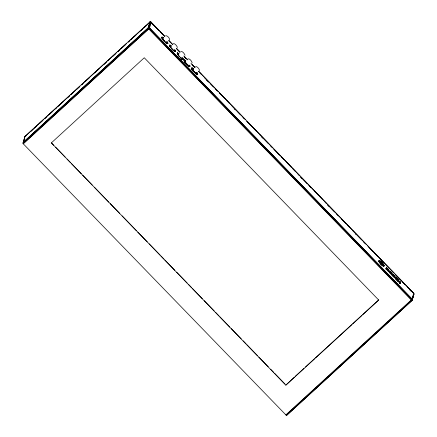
<?xml version="1.0" encoding="UTF-8"?>
<svg xmlns="http://www.w3.org/2000/svg" width="437" height="437" viewBox="0 0 437 437"><rect width="100%" height="100%" fill="white"/><g stroke="black" fill="none" stroke-linecap="round" stroke-linejoin="round"><path stroke-width="0.66" d="M162.422 37.096L162.258 38.543L162.668 38.773L163.083 37.932L162.313 37.604L162.078 38.62L161.887 37.161L163.624 37.888L162.056 37.019M169.643 45.169L169.835 46.628L169.813 45.022L171.441 46.104L169.813 45.022M177.367 52.828C177.657 54.39 177.362 54.674 177.198 52.97L178.935 53.696M192.143 62.819C191.701 61.12 189.838 58.542 187.986 58.826M199.616 70.532C199.174 68.778 197.42 66.55 195.574 66.44M287.399 414.713L286.443 415.15L285.869 414.893L23.303 143.839L23.035 143.232L23.401 142.189L148.099 27.924L149.312 27.777L412.135 299.023L412.233 300.246L411.321 299.94L148.755 28.886L148.099 27.924L149.962 21.932L150.153 22.15L149.705 22.101L24.772 136.579L24.685 137.081L26.198 135.694M413.588 293.669C413.85 296.21 414.478 292.435 413.227 293.495M183.982 59.973L184.365 61.857L184.157 59.831L185.725 60.705L185.659 61.448C184.037 60.284 184.414 61.693 184.157 59.831M192.089 69.833L191.881 67.806L193.509 68.888L191.881 67.806M383.522 265.865L383.664 264.937C382.594 263.746 380.949 260.386 379.119 261.244L379.955 262.877L382.069 265.122L383.244 265.909L383.823 265.592L383.664 264.937M162.875 38.527C161.373 38.177 162.406 38.795 162.231 37.292C161.799 38.341 164.487 41.307 162.378 38.773L161.887 37.161M177.198 52.97L177.695 54.581L177.542 53.101L178.995 53.904M192.209 69.565L191.712 67.954M383.151 264.713L382.85 264.986L382.943 264.254C383.812 265.27 381.982 264.751 382.916 264.347M170.015 46.551L170.179 45.104M169.676 45.524L170.485 47.343L170.135 46.781M184.693 62.393L184.824 61.721L184.261 60.874L184.867 61.917M192.553 70.128L192.417 69.549L195.273 72.821L194.225 72.143L194.481 72.045M170.78 46.24L170.714 45.399M177.417 53.56L177.389 54.428L177.493 54.041L178.192 54.33L178.269 53.199M23.401 142.189L24.953 136.399L23.035 143.232L148.345 28.41L149.055 28.323L411.78 299.487L411.752 300.328L286.443 415.15M23.789 141.08L23.123 143.565L148.908 28.602L411.561 299.711L411.545 300.153L286.131 415.074M24.122 139.835L24.619 137.972M51.38 142.872L285.836 385.166L378.721 300.055L144.265 57.76L51.38 142.872L53.751 145.319M149.962 21.932L148.367 27.744L148.755 28.886L23.303 143.839M150.23 21.872L148.678 27.657L148.755 28.886L149.569 27.968L151.12 22.183C150.563 22.91 150.634 21.222 150.333 22.101M150.858 21.987L148.755 28.886L150.563 21.861L150.858 22.282M285.836 385.166L294.423 377.136M380.359 263.183L382.146 265.057M380.676 262.866L380.261 263.107L380.731 262.653C379.507 263.03 379.857 259.693 380.856 262.151L382.435 264.243L380.829 262.287L380.463 262.795L380.774 262.484M382.053 264.948L382.413 264.39L380.529 262.561M382.839 264.855L382.512 265.013M388.881 270.448L388.4 270.208L388.903 271.033L388.488 271.339L385.953 268.93L386.521 267.657L388.662 269.962L388.58 270.727M385.953 268.93L386.521 267.657M386.805 269.421C390.847 273.442 384.593 265.794 388.078 270.148M398.746 281.051L398.194 281.57L397.375 280.723L397.943 279.451L398.762 280.297L398.375 280.882M397.375 280.723L397.943 279.451M398.194 281.57L398.282 281.237M398.762 280.297L398.413 280.756L398.746 280.352M398.298 281.177L399.964 283.4L400.27 283.121L399.445 282.269L399.549 281.881L397.675 280.445M399.391 281.608L399.822 281.98L400.123 281.701M400.27 283.121L400.532 282.127L398.664 280.663M399.964 283.4L400.532 282.127M413.67 293.2L412.135 299.023L411.561 299.711L285.869 414.893M287.109 414.959L412.096 300.448L413.473 295.303M407.726 287.453L413.844 293.446L412.32 299.279L411.321 299.94L412.042 300.481L413.954 294.112L413.582 293.855M382.533 263.882C386.587 269.208 379.13 263.697 378.797 260.965C380.709 260.162 384.369 264.401 383.85 266.22M191.679 69.385C192.056 66.812 192.482 69.871 192.875 70.991M413.549 294.385L413.582 293.232L395.064 274.119M185.299 62.797L184.687 61.573L188.303 65.501L187.473 64.747L186.905 64.927M163.269 39.647L163.919 40.433L163.596 40.859M171.637 48.534C169.354 45.983 173.964 50.326 172.79 49.987C169.873 46.677 174.024 51.435 175.532 51.566L175.423 50.517L174.527 49.742M178.908 56.668L179.23 56.242L178.039 55.144M185.364 62.458L186.02 63.25L185.692 63.671M193.749 71.226L193.596 71.46L193.028 70.772M382.763 265.494L383.222 265.565L383.151 265.101M383.222 265.565L383.735 264.778M380.261 263.107L379.42 261.566L380.283 261.211M379.119 261.244L379.819 260.731M379.447 260.933L381.233 263.746L383.823 265.592M169.649 39.893C169.693 38.145 167.398 35.446 165.601 35.714M169.736 46.491L169.988 45.301L169.944 46.338M191.81 69.275L192.122 68.724L193.389 69.423M177.575 54.352L177.733 52.904M184.081 61.3L184.687 60.809L184.518 59.913M192.089 69.336L192.247 67.888M184.359 61.36L184.977 61.338L185.053 60.208M412.402 299.902L411.321 299.94L412.413 299.585M379.256 260.523L379.098 260.687C379.999 262.817 381.927 265.286 384.15 265.942M389.64 272.104L390.962 273.327L391.262 273.049C390.356 270.721 388.722 272.704 390.902 273.546M390.012 271.759L390.531 272.797L391.262 273.049M24.68 136.814L33.223 128.986M34.228 128.063L43.279 119.776M44.284 118.853L69.915 95.364M70.92 94.447L79.966 86.155M81.473 84.773L106.601 61.748M107.606 60.825L116.652 52.538M117.657 51.615L126.703 43.329M128.21 41.947L150.29 21.926M30.727 131.548L33.239 129.237M34.25 128.32L36.26 126.473M39.783 123.245L42.804 120.475M44.814 118.635L46.327 117.253M49.343 114.483L52.866 111.255M55.384 108.95L56.389 108.026M58.405 106.18L59.41 105.262M60.415 104.339L62.933 102.034M67.462 97.883L69.478 96.036M70.985 94.654L72.995 92.808M76.519 89.58L79.539 86.816M81.555 84.969L83.063 83.587M85.581 81.282L89.607 77.595M94.638 72.979L96.145 71.597M97.156 70.674L99.166 68.833M103.695 64.681L106.213 62.376M107.721 60.989L109.234 59.607M112.757 56.378L115.772 53.614M117.788 51.768L119.296 50.386M121.814 48.081L125.84 44.388M128.352 42.083L129.363 41.16M131.373 39.319L132.378 38.396M133.389 37.473L135.902 35.168M140.435 31.016L142.446 29.175M143.953 27.788L145.969 25.947M23.183 142.506L148.116 28.028L149.268 27.886L412.342 299.662M23.057 142.866L148.203 28.197L149.181 28.077L411.96 299.285L411.927 300.438L286.781 415.112M378.797 260.965L379.321 260.534M378.955 260.802L379.518 260.594M378.857 261.293L379.158 261.015M378.994 261.61L379.442 261.211M379.256 261.162L379.813 260.944M379.07 261.758L379.371 261.479M379.42 261.566L379.868 261.2M379.267 261.801L379.567 261.523M380.212 260.993L379.911 261.271L380.387 261.648L380.687 261.37M380.037 261.37L380.343 261.091M379.409 262.069L379.835 261.736M379.48 262.184L379.78 261.905M380.387 261.282L380.086 261.555L379.513 261.217M379.687 262.692L380.124 262.244M379.955 262.877L380.256 262.599M380.884 262.08L381.184 261.807M380.124 262.932L380.425 262.659M381.162 261.921L380.862 262.195L382.228 263.609L382.528 263.336M380.496 262.681L380.818 262.326M380.791 262.834L381.119 262.424M380.725 263.069L381.026 262.79M380.354 263.522L380.993 262.927M380.496 263.533L380.796 263.26M381.49 262.806L381.796 262.528M381.73 262.921L382.031 262.642M381.364 263.424L382.009 262.757M380.933 264.024L381.233 263.746M381.299 263.658L381.599 263.385M380.889 264.117L381.19 263.839M381.272 263.795L381.572 263.522M381.124 264.227L381.441 263.97L381.108 264.341M382.184 263.418L382.484 263.145M381.938 264.019L382.238 263.74M381.872 264.254L382.173 263.975M381.851 264.396L382.151 264.117M382.195 264.287L382.501 264.014M382.55 264.161L382.85 263.888M382.102 264.707L382.413 264.39M381.845 265.062L382.38 264.516M382.79 264.156L383.091 263.882M382.129 265.035L382.353 264.669M382.069 265.122L382.37 264.849M382.561 264.817L382.867 264.538M382.49 265.101L383.091 264.527M382.861 265.128L383.167 264.817M382.43 265.565L382.73 265.292M382.725 265.625L383.025 265.352M382.812 265.86L383.817 264.909M382.949 265.958L383.413 265.576M383.833 265.346L383.244 265.909M383.691 265.499L383.992 265.221M383.468 266.237L383.768 265.958M383.844 265.865L384.145 265.592M383.741 266.28L384.172 265.893M386.177 268.089L386.477 267.815M386.084 268.433L386.384 268.16M386.75 267.897L386.221 267.936M385.991 268.777L386.292 268.498M386.199 269.187L386.505 268.913M386.953 268.689L387.253 268.416M387.324 268.755L386.882 269.121L387.226 268.689C388.542 269.274 387.657 269.793 387.772 270.421M386.821 269.356L387.269 268.935M387.215 269.137L386.914 269.411L387.57 270.093M386.865 269.613L387.166 269.334M387.22 269.23L387.521 268.957M386.75 269.755L387.051 269.482M387.461 269.137L386.969 269.214M387.111 269.613L387.411 269.334M387.756 268.935L387.455 269.214L388.067 269.869L388.373 269.591M387.417 269.438L387.717 269.159M387.062 269.815L387.805 269.252M387.302 269.809L387.985 269.17M387.766 269.869L387.925 269.383M387.258 270.017L388.078 269.656M387.351 270.11L387.652 269.831M387.712 269.776L388.012 269.503M387.302 270.323L387.603 270.05M387.679 269.908L388.067 269.591M387.51 270.268L387.81 269.995M387.641 270.383L387.99 269.973M387.548 270.579L388.061 270.082M388.362 270.235L388.662 269.962M387.914 270.935L388.214 270.656L388.903 271.033M388.242 271.197L388.542 270.924M388.488 271.339L388.788 271.066M388.864 271.301L389.318 270.924L390.126 271.404L392.044 273.999L391.59 274.381L390.787 273.901L389.143 272.065L389.017 271.197M388.908 271.606L389.318 270.924M389.143 272.065L389.449 271.792L389.209 271.333M389.826 271.677L390.126 271.404M389.651 272.256L390.159 271.798M389.569 272.644L390.383 271.951M390.443 272.267L390.744 271.989M389.941 272.748L390.246 272.475M390.378 272.508L390.683 272.229M390.23 273.07L390.531 272.797M390.165 273.311L390.465 273.032L392.044 273.999M390.667 272.83L390.968 272.551M390.525 273.349L391.344 272.661M390.973 273.48L391.273 273.201M390.787 273.901L391.088 273.622M391.268 274.256L391.568 273.977M392 273.693L391.59 274.381M392.519 275.146C391.246 272.857 394.371 275.168 394.687 276.255L394.382 276.534L393.939 276.239L394.24 275.96M394.687 276.255L393.136 274.851L394.6 276.883L394.152 277.195L393.442 276.67L391.749 274.709L392.049 274.431L392.59 274.791L393.797 276.075L392.344 274.037M392.464 273.999L392.044 274.316M391.836 274.764L392.382 274.228M392.022 274.889L392.322 274.611M391.956 275.015L392.552 274.518M392.207 275.01L392.508 274.736M391.749 274.709L392.289 275.07L392.59 274.791M392.819 274.747L393.12 274.469M392.213 275.354L392.819 274.873M393.224 275.949L393.497 276.348L392.442 275.299L392.748 275.02M392.978 275.184L393.278 274.911M392.552 275.758L392.858 275.485L392.049 274.431M393.284 275.201L393.584 274.922M392.825 275.774L393.131 275.501M393.426 275.632L393.732 275.354M393.666 275.605L393.966 275.332M393 276.239L393.3 275.96L394.6 276.883M393.224 276.184L393.524 275.911M393.36 276.304L393.661 276.026M393.972 275.966L394.272 275.692M393.442 276.67L393.742 276.392M393.857 276.184L394.158 275.905M394.119 276.359L394.42 276.08M394.3 277.162L394.032 276.599L394.332 276.326M394.3 276.479L394.606 276.2M393.846 277.009L394.147 276.736M394.245 276.927L394.545 276.654M394.152 277.195L394.453 276.921M397.604 279.347L395.731 277.648L397.462 279.986L397.162 280.259L396.283 279.609L394.611 277.49L395.01 276.801L397.604 279.347L397.304 279.625L395.43 277.921L396.168 279.194M394.611 277.49L395.01 276.801M395.338 276.921L394.562 277.178M394.857 277.959L395.157 277.681L394.911 277.211M395.343 277.981L395.731 277.648M395.37 278.172L395.906 277.719M395.283 278.544L395.583 278.265L395.157 277.681M395.507 278.429L396.141 277.888M396.157 278.167L396.457 277.888M395.72 278.719L396.397 278.134M396.283 278.609L396.583 278.331M395.971 278.997L396.272 278.724M396.517 278.549L396.818 278.276M395.867 279.199L396.168 278.921L397.462 279.986M396.43 278.79L396.73 278.511M396.545 278.953L396.845 278.675M396.638 279.106L396.938 278.828M396.283 279.609L397.042 278.91M396.867 279.188L396.561 279.467L397.162 280.259M396.659 279.587L397.38 278.997M396.61 279.899L396.916 279.625M396.862 279.86L397.501 279.27M396.894 280.106L397.195 279.827M397.069 280.133L397.37 279.86M397.599 279.882L397.899 279.604M398.069 279.582L397.637 279.724M397.506 280.226L397.807 279.948M397.413 280.565L397.714 280.292M397.501 280.854L397.801 280.576M398.631 280.166L398.462 280.57M397.785 281.144L398.085 280.871M398.063 281.439L398.599 280.898M398.244 281.373L398.549 281.095M295.428 376.219L303.966 368.396M305.468 367.014L314.509 358.733M315.514 357.816L351.659 324.691M352.664 323.773L361.705 315.492M362.71 314.569L378.775 299.848M398.834 281.428L399.139 281.155M398.773 281.663L399.074 281.39M399.708 281.275L399.161 281.767L398.511 281.089M399.697 281.335L399.101 282.002M399.538 281.685L399.839 281.406M399.232 282.215L399.549 281.881M399.194 282.351L399.494 282.073M399.139 282.548L399.462 282.209M399.271 282.679L399.571 282.406M400.407 281.996L400.232 282.4M399.555 282.974L399.855 282.695M400.194 282.559L400.494 282.28M400.101 282.903L400.401 282.624M399.839 283.263L400.139 282.99M400.008 283.242L400.308 282.968M162.378 38.773L162.296 37.932L163.023 38.232M165.913 43.006L167.945 43.416L167.24 41.815L166.77 41.734C168.6 45.754 162.739 40.007 161.919 37.516M169.922 45.738L170.84 45.934M169.911 46.054L170.348 46M169.807 46.349L170.217 46.3M173.303 43.662C175.144 43.339 176.783 45.885 177.466 47.453M175.532 51.566L174.079 51.244L175.701 51.419M174.363 51.304L174.805 51.107L174.582 50.375L174.019 50.681M177.477 53.538L178.4 53.74M179.192 56.335L177.477 53.871L178.334 54.041M180.891 51.495C182.732 51.173 184.37 53.718 185.048 55.281M181.655 59.279L182.366 58.908L183.256 59.219L181.224 58.809M188.287 65.725L189.871 66.369L189.527 65.195L190.04 66.227M191.876 69.133L192.706 69.314L192.783 68.183M197.6 74.35L196.153 74.028L197.77 74.203L197.234 74.268L195.71 73.274L193.105 70.586M171.949 49.518L172.413 49.261M186.293 64.326L186.736 64.031L187.473 64.747M412.233 300.246L413.932 293.735M196.35 73.279L196.3 74.153L196.35 73.279L196.967 73.126L197.497 73.301L197.77 74.203M167.906 43.055L166.442 43.088L166.262 42.673L167.666 42.515M174.199 51.096L175.663 51.063M181.754 58.897L181.573 58.482L182.142 58.176L182.366 58.908L181.787 59.17L182.661 58.613L183.256 59.219M188.544 65.905L190.008 65.872M196.273 73.88L197.732 73.848M174.226 51.369L174.281 50.495M188.571 66.178L189.478 65.921L189.784 66.031L188.423 66.047L189.871 66.369M188.44 66.287L188.839 65.998L188.626 65.299M165.394 42.624L165.88 42.482L166.874 43.181L166.459 42.908M164.547 41.247L165.372 41.936M180.683 57.744C178.192 55.816 183.36 59.645 180.35 57.788M383.522 265.286L382.391 264.718M149.918 21.959L150.257 21.85M166.737 43.187L167.945 43.416M166.606 43.296L167.049 43.099L166.83 42.373M196.437 74.088L197.202 73.902L196.967 73.126M174.582 50.375L175.423 50.517M182.142 58.176L182.977 58.323L183.218 58.864M182.721 59.285L180.962 58.318L183.087 59.366M188.172 65.359L185.867 63.485M195.202 72.728L196.016 73.7L197.016 74.066L197.513 74.011L196.858 72.531L197.497 73.301M166.617 43.148L167.775 43.558M182.742 58.192L182.841 59.159L181.639 59.044L182.054 58.995L181.508 57.755M173.942 50.916L174.986 51.238L174.893 50.342M182.229 58.973L182.688 58.919L182.453 58.143M184.283 61.049L185.496 61.721M189.013 65.976L189.478 65.921L189.237 65.146M188.718 65.965L189.15 65.911L188.926 65.184M173.636 50.49L173.959 50.692L173.128 49.944M182.344 57.547L182.977 58.323M181.77 58.716L182.185 58.99L181.197 58.29M188.555 65.725L189.505 66.293M166.918 43.165L167.682 43.219L167.032 41.739M174.674 51.173L175.439 51.227L174.789 49.747M379.212 260.867L379.518 261.009M166.694 43.001L167.409 43.476M196.284 73.7L197.234 74.268M196.016 73.7L196.879 73.891L196.311 72.597M163.919 40.433L164.656 41.253M179.23 56.242L179.951 57.023M185.982 63.223L186.757 64.064M185.78 60.912L184.327 60.104L184.294 60.847M185.758 61.169L184.267 60.541L184.824 62.152M184.769 61.584L185.277 61.961M193.487 69.144L192.138 68.396L192.012 69.122M187.981 65.299L188.795 65.818M150.803 22.025L151.12 22.183M172.79 49.987L173.402 50.517M175.166 51.484L174.21 50.916L174.631 51.189M387.881 269.553L387.231 268.662L386.931 268.935L387.624 269.662M388.214 270.656L386.253 268.657M151.098 22.145L164.886 36.397M168.666 40.28L172.959 44.727M176.264 48.125L180.082 52.079M183.862 55.963L187.659 59.885M190.985 63.316L195.257 67.73M198.578 71.16L413.686 293.232M151.011 22.178L164.776 36.397M169.053 40.805L172.375 44.235M176.652 48.649L179.973 52.079M184.245 56.493L187.096 59.432M191.843 64.332L194.694 67.276M198.491 71.193L218.434 91.781M219.385 92.764L245.496 119.722M246.921 121.191L273.038 148.148M273.988 149.132L300.099 176.089M301.049 177.067L366.572 244.709M367.522 245.687L394.114 273.136M151.333 22.773L158.926 30.617M160.827 32.578L162.728 34.534M168.9 40.909L170.326 42.378M176.969 49.239L179.82 52.183M184.092 56.591L185.993 58.553M192.641 65.413L194.541 67.374M199.288 72.28L201.659 74.727M204.511 77.671L209.257 82.571M210.208 83.549L213.529 86.985M215.43 88.946L217.331 90.901M219.702 93.354L224.929 98.746M226.35 100.215L229.201 103.159M232.047 106.098L236.799 110.998M237.744 111.981L240.596 114.92M242.972 117.373L244.392 118.842M246.768 121.295L252.466 127.172M253.892 128.647L256.262 131.095M259.589 134.525L268.132 143.352M270.508 145.8L271.934 147.269M273.83 149.23L279.533 155.113M281.428 157.074L283.804 159.527M287.125 162.957L291.403 167.366M292.348 168.349L295.199 171.288M298.045 174.232L299.471 175.701M300.896 177.171L307.069 183.54M308.97 185.501L310.865 187.462M314.192 190.893L318.939 195.798M319.889 196.776L322.735 199.714M325.112 202.167L326.537 203.637M327.963 205.106L334.605 211.972M336.506 213.933L338.407 215.894M341.729 219.325L346.006 223.733M347.426 225.202L349.802 227.655M352.648 230.594L354.074 232.069M355.024 233.047L361.672 239.908M363.573 241.869L365.469 243.83M368.795 247.26L373.542 252.165M374.493 253.143L377.339 256.082M380.19 259.026L381.14 260.004M382.091 260.987L384.937 263.926M385.887 264.909L389.209 268.34M391.11 270.301L393.01 272.256M395.856 275.201L400.609 280.101M402.029 281.57L404.881 284.514M152.081 23.915L153.026 24.893M206.685 80.282L207.63 81.26M234.221 108.709L235.172 109.687M261.763 137.136L262.708 138.119M300.694 177.329L301.645 178.312M327.761 205.27L328.711 206.248M355.297 233.697L356.248 234.68M382.364 261.637L383.315 262.615M409.901 290.064L410.851 291.047M55.652 147.28L65.146 157.085M67.041 159.041L70.368 162.471M71.318 163.454L81.287 173.746M82.708 175.215L92.202 185.015M94.578 187.468L108.818 202.167M110.244 203.637L119.738 213.442M122.109 215.889L136.355 230.594M137.775 232.063L147.269 241.863M149.17 243.824L160.089 255.093M161.04 256.077L163.886 259.015M164.836 259.993L174.805 270.285M176.706 272.246L187.145 283.029M188.571 284.498L191.422 287.437M192.367 288.42L202.336 298.711M204.237 300.667L214.206 310.958M215.632 312.433L218.953 315.864M219.904 316.841L229.873 327.133M231.299 328.602L241.268 338.894M243.163 340.855L246.015 343.793M246.965 344.777L257.404 355.554M258.83 357.024L268.323 366.829M270.7 369.276L273.546 372.22M274.496 373.198L284.94 383.981M392.858 275.485L393.3 275.96M163.771 40.674L164.394 41.351M170.479 46.912L171.025 47.655M390.465 273.032L389.449 271.792M395.583 278.265L396.168 278.921M393.726 276.222L394.032 276.599M191.75 68.309L192.231 69.297M178.58 55.455L177.903 54.565L178.083 54.909M397.08 279.27L397.304 279.625M169.917 46.071L170.528 47.109M166.191 41.947L166.71 42.908M184.021 60.333L184.501 61.317M177.236 53.325L177.717 54.314M169.862 45.759L170.086 46.267M162.957 37.396L163.083 37.932M380.48 261.708C380.561 263.134 379.655 261.244 380.48 261.708"/></g></svg>
